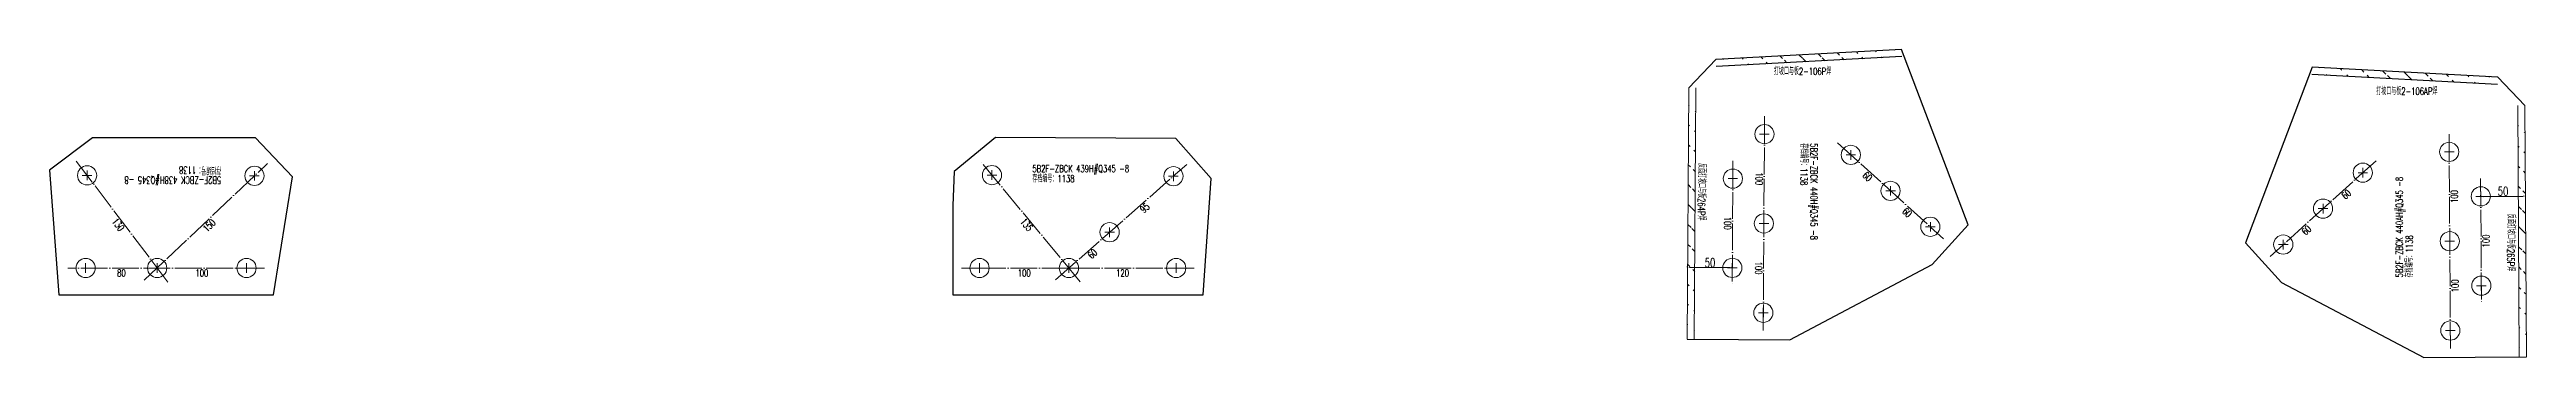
# Model space of a CAD drawing. Header units: millimetres. Extents: x -164 to 144402, y -33030 to 11430.
# Drawn here: x 94990 to 97761, y -15150 to -14805 of the extents above; entities that cross this region are included whole.
import ezdxf
from ezdxf.enums import TextEntityAlignment as Align

# ---------------------------------------------------------------- set-up
doc = ezdxf.new("R2010")
doc.units = ezdxf.units.MM
doc.header["$LTSCALE"] = 20
doc.header["$PDMODE"] = 1
doc.linetypes.add('DASHDOT2X', pattern=[1.75, 1.5, -0.125, 0, -0.125])
for name, color, linetype, lineweight in [('1', 7, 'Continuous', 25), ('11', 3, 'Continuous', 13), ('12', 7, 'Continuous', 13), ('5', 1, 'Continuous', 13), ('7', 2, 'DASHDOT2X', 13)]:
    doc.layers.add(name, color=color, linetype=linetype, lineweight=lineweight)
doc.styles.get("Standard").update_dxf_attribs({"font": 'simplex', "width": 0.7, "bigfont": 'gbhzfs.shx'})
doc.dimstyles.get("Standard").update_dxf_attribs({"dimtxt": 2.1, "dimasz": 1, "dimexe": 1.05, "dimexo": 0, "dimgap": 0.525, "dimtad": 1, "dimzin": 0, "dimdsep": 46, "dimtxsty": 'standard', "dimblk": 'OBLIQUE', "dimblk1": 'OBLIQUE', "dimblk2": 'OBLIQUE', "dimcen": 0.09, "dimadec": 0, "dimazin": 0, "dimtfac": 1, "dimtdec": 1, "dimtix": 1, "dimtmove": 0, "dimatfit": 3, "dimfxl": 0, "dimtolj": 1, "dimtzin": 0, "dimarcsym": 0})
pattern_1 = [(315, (111944.555, 81995.606), (11.2253202, 11.2253202), [])]
pattern_2 = [(135, (82645.306, -112576.529), (-11.2253202, -11.2253202), [])]

# ---------------------------------------------------------------- blocks, each defined once
blk = doc.blocks.new('M20')
for p, q in [((-0.5, 0), (0.5, 0)), ((0, -0.5), (0, 0.5))]:
    blk.add_line(p, q)
blk.add_circle((0, 0), 1)
blk = doc.blocks.new('*D77')
at = {"layer": '12', "color": 0, "lineweight": -2}
for p, q in [((96822.1, -15048.5), (96822.2, -15047.9)), ((96869.6, -15049.4), (96824.6, -15049.1)), ((96872.1, -15048.8), (96872.1, -15048.2))]:
    blk.add_line(p, q, dxfattribs=at)
at = {"layer": '12', "color": 0}
for points in [[(96824.6, -15048.7), (96824.6, -15049.5), (96822.1, -15049.1)], [(96869.6, -15049), (96869.6, -15049.8), (96872.1, -15049.4)]]:
    blk.add_solid(points, dxfattribs=at)
at = {"layer": 'Defpoints', "color": 0}
for p in [(96822.1, -15049.1), (96822.1, -15049.1), (96872.1, -15049.4)]:
    blk.add_point(p, dxfattribs=at)
at = {"layer": '12', "color": 0, "insert": (96847.2, -15043.6), "char_height": 10, "attachment_point": 5, "rotation": 359.6411}
blk.add_mtext('50', dxfattribs=at)
blk = doc.blocks.new('*D78')
at = {"layer": '12', "color": 0, "lineweight": -2}
for p, q in [((97709.5, -14968.7), (97709.5, -14968.1)), ((97712, -14969.3), (97757, -14969)), ((97759.5, -14968.4), (97759.5, -14967.8))]:
    blk.add_line(p, q, dxfattribs=at)
at = {"layer": '12', "color": 0}
for points in [[(97712, -14968.9), (97712, -14969.7), (97709.5, -14969.3)], [(97757, -14968.6), (97757, -14969.4), (97759.5, -14969)]]:
    blk.add_solid(points, dxfattribs=at)
at = {"layer": 'Defpoints', "color": 0}
for p in [(97709.5, -14969.3), (97759.5, -14969), (97759.5, -14969)]:
    blk.add_point(p, dxfattribs=at)
at = {"layer": '12', "color": 0, "insert": (97734.4, -14963.5), "char_height": 10, "attachment_point": 5, "rotation": 0.3589}
blk.add_mtext('50', dxfattribs=at)

msp = doc.modelspace()

# ---------------------------------------------------------------- hatches: boundary and pattern name
at = {"layer": '12'}
h = msp.add_hatch(dxfattribs=at)
h.set_pattern_fill('ANSI31', color=256, scale=5, angle=-90, style=0)
h.set_pattern_definition(pattern_1)
edge = h.paths.add_edge_path()
edge.add_line((97061.752, -14812.862), (96853.979, -14824.067))
edge.add_line((97061.322, -14804.873), (96853.548, -14816.078))
h = msp.add_hatch(dxfattribs=at)
h.set_pattern_fill('ANSI31', color=256, scale=5, angle=90, style=0)
h.set_pattern_definition(pattern_2)
edge = h.paths.add_edge_path()
edge.add_line((97728.25, -14843.971), (97520.477, -14832.766))
edge.add_line((97728.681, -14835.983), (97520.908, -14824.777))
h = msp.add_hatch(dxfattribs=at)
h.set_pattern_fill('ANSI31', color=256, scale=5, angle=-90, style=0)
h.set_pattern_definition(pattern_1)
edge = h.paths.add_edge_path()
edge.add_line((96831.404, -14847.743), (96829.641, -15129.16))
edge.add_line((96823.404, -14847.693), (96821.641, -15129.11))
h = msp.add_hatch(dxfattribs=at)
h.set_pattern_fill('ANSI31', color=256, scale=5, angle=90, style=0)
h.set_pattern_definition(pattern_2)
edge = h.paths.add_edge_path()
edge.add_line((97750.826, -14867.648), (97752.589, -15149.064))
edge.add_line((97758.826, -14867.597), (97760.588, -15149.014))

# ---------------------------------------------------------------- linework, layer by layer
at = {"layer": '1'}
for p, q in [((97061.322, -14804.873), (96853.548, -14816.078)), ((97061.752, -14812.862), (96853.979, -14824.067)), ((97136.08, -15001.277), (97061.322, -14804.873)), ((97520.908, -14824.777), (97446.149, -15021.181)), ((97728.681, -14835.983), (97520.908, -14824.777)), ((97728.25, -14843.971), (97520.477, -14832.766)), ((95037.473, -14903.79), (94989.591, -14939.982)), ((95219.936, -14903.906), (95037.473, -14903.79)), ((95261.231, -14947.434), (95219.936, -14903.906)), ((96047.879, -14903.296), (96001.658, -14941.554)), ((96249.624, -14904.408), (96047.879, -14903.296)), ((96289.247, -14949.464), (96249.624, -14904.408)), ((94989.591, -14939.982), (95000, -15079.557)), ((95240, -15079.557), (95261.231, -14947.434)), ((96001.658, -14941.554), (96000, -14979.466)), ((96280, -15079.557), (96289.247, -14949.464)), ((96000, -14979.466), (96000, -15079.557)), ((97095.825, -15045.769), (97136.08, -15001.277)), ((96936.639, -15129.83), (97095.825, -15045.769)), ((97446.149, -15021.181), (97486.405, -15065.673)), ((97486.405, -15065.673), (97645.591, -15149.734)), ((95000, -15079.557), (95240, -15079.557)), ((96000, -15079.557), (96280, -15079.557)), ((96821.641, -15129.11), (96936.639, -15129.83)), ((97645.591, -15149.734), (97760.588, -15149.014))]:
    msp.add_line(p, q, dxfattribs=at)
at = {"layer": '12'}
for p, q in [((96823.404, -14847.693), (96853.548, -14816.078)), ((97758.826, -14867.597), (97728.681, -14835.983))]:
    msp.add_line(p, q, dxfattribs=at)
at = {"layer": '7', "color": 0, "linetype": 'ByBlock'}
for p, q in [((96823.404, -14847.693), (96821.641, -15129.11)), ((96831.404, -14847.743), (96829.641, -15129.16)), ((97750.826, -14867.648), (97752.589, -15149.064)), ((97758.826, -14867.597), (97760.588, -15149.014))]:
    msp.add_line(p, q, dxfattribs=at)
at = {"layer": '7'}
for p, q in [((96908.205, -14879.647), (96906.702, -15119.643)), ((97674.024, -14899.551), (97675.527, -15139.547)), ((95122.058, -15065.513), (95019.555, -14929.868)), ((95095.491, -15063.322), (95233.329, -14932.553)), ((96142.753, -15064.964), (96031.145, -14930.128)), ((96114.981, -15062.765), (96261.926, -14933.54)), ((96872.893, -14929.427), (96872.016, -15069.424)), ((96989.894, -14909.466), (97108.538, -15016.814)), ((97592.336, -14929.37), (97473.692, -15036.718)), ((97709.337, -14949.331), (97710.214, -15089.328)), ((95230, -15049.557), (95010, -15049.557)), ((96270, -15049.557), (96010, -15049.557))]:
    msp.add_line(p, q, dxfattribs=at)

# ---------------------------------------------------------------- block references
at = {"layer": '5', "xscale": 10.75, "yscale": 10.75, "zscale": 10.75}
for p, rotation in [((96908.08, -14899.647), 270), ((97004.724, -14922.885), 270), ((97577.505, -14942.789), 90), ((97674.149, -14919.551), 90), ((96872.768, -14949.427), 270), ((97049.216, -14963.14), 270), ((97709.462, -14969.331), 90), ((96907.454, -14999.645), 270), ((97533.014, -14983.044), 90), ((97093.707, -15003.395), 270), ((97488.523, -15023.299), 90), ((97674.776, -15019.549), 90), ((96872.141, -15049.425), 270), ((97710.088, -15069.329), 90), ((96906.827, -15099.643), 270), ((97675.402, -15119.547), 90)]:
    msp.add_blockref('M20', p, dxfattribs=dict(at, rotation=rotation))
for p in [(95031.613, -14945.825), (95218.819, -14946.318), (96043.897, -14945.535), (96246.907, -14946.747), (96175.503, -15009.483), (95030, -15049.557), (95110, -15049.557), (95210, -15049.557), (96030, -15049.557), (96130, -15049.557), (96250, -15049.557)]:
    msp.add_blockref('M20', p, dxfattribs=at)

# ---------------------------------------------------------------- texts
at = {"layer": '11', "width": 0.7}
for s, rotation, p in [('反面打坡口与板264P焊', 269.641117, (96841.807, -14964.176)), ('100', 269.641117, (96906.267, -14949.637)), ('60', 317.861618, (97025.963, -14944.125)), ('60', 42.138381, (97556.266, -14964.029)), ('100', 90.358883, (97675.963, -14969.541)), ('95', 41.370241, (96212.197, -14979.241)), ('60', 317.861618, (97070.455, -14984.38)), ('130', 307.077321, (95069.61, -14998.595)), ('150', 43.492613, (95165.442, -14999.026)), ('135', 309.615678, (96085.793, -14998.502)), ('100', 269.641117, (96870.955, -14999.416)), ('60', 42.138381, (97511.775, -15004.284)), ('100', 90.358883, (97711.275, -15019.32)), ('反面打坡口与板265P焊', 269.641117, (97747.189, -15021.087)), ('60', 41.370241, (96153.743, -15030.645)), ('100', 269.641117, (96905.641, -15049.635)), ('100', 90.358883, (97676.589, -15069.539))]:
    msp.add_text(s, height=8, rotation=rotation, dxfattribs=at).set_placement(p, align=Align.TOP_CENTER)
for s, p in [('80', (95070, -15051.057)), ('100', (95160, -15051.057)), ('100', (96080, -15051.057)), ('120', (96190, -15051.057))]:
    msp.add_text(s, height=8, dxfattribs=at).set_placement(p, align=Align.TOP_CENTER)
at = {"layer": '12', "width": 0.7}
for s, p in [('打坡口与板2-106P焊', (96918.67, -14835.673)), ('打坡口与板2-106AP焊', (97592.525, -14857.988)), ('5B2F-ZBCK 439H#Q345 -8 ', (96089.092, -14944.727)), ('存档编号：1138 ', (96089.092, -14955.927))]:
    msp.add_text(s, height=8, dxfattribs=at).set_placement(p, align=Align.BOTTOM_LEFT)
for s, rotation, p in [('存档编号：1138 ', 270, (96945.926, -14909.803)), ('5B2F-ZBCK 440H#Q345 -8 ', 270, (96957.126, -14909.803)), ('5B2F-ZBCK 438H#Q345 -8 ', 180, (95181.612, -14944.726)), ('存档编号：1138 ', 180, (95181.612, -14933.526)), ('5B2F-ZBCK 440AH#Q345 -8 ', 90, (97624.842, -15060.082)), ('存档编号：1138 ', 90, (97636.042, -15060.082))]:
    msp.add_text(s, height=8, rotation=rotation, dxfattribs=at).set_placement(p, align=Align.BOTTOM_LEFT)

# ---------------------------------------------------------------- dimensions: what is measured, and where the dimension line sits
at = {"layer": '12'}
for p1, p2, picture, middle in [((97709.462, -14969.331), (97759.461, -14969.018), '*D78', (97734.426, -14963.549)), ((96872.141, -15049.425), (96822.142, -15049.112), '*D77', (96847.177, -15043.643))]:
    dim = msp.add_aligned_dim(p1=p1, p2=p2, distance=0, dimstyle='standard', override={"dimtxt": 10, "dimasz": 2.5, "dimexe": 1.25, "dimexo": 0.625, "dimgap": 0.625, "dimzin": 8, "dimcen": 2.5, "dimtdec": 2, "dimtix": 0, "dimtolj": 0, "dimtzin": 8}, dxfattribs=at)
    dim.commit()
    dim.dimension.update_dxf_attribs({"geometry": picture, "text_midpoint": middle})

doc.saveas('drawing.dxf')
